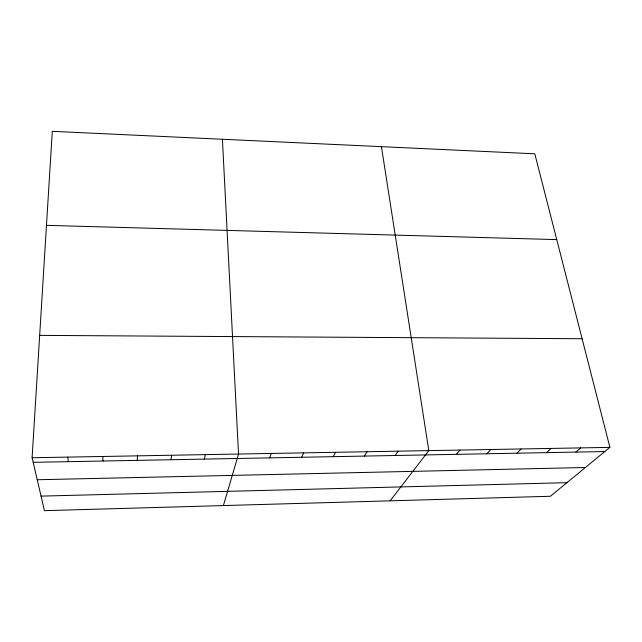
<?xml version="1.0" encoding="UTF-8"?>
<svg xmlns="http://www.w3.org/2000/svg" width="642" height="642" viewBox="0 0 642 642"><rect width="100%" height="100%" fill="white"/><g stroke="black" fill="none" stroke-linecap="round" stroke-linejoin="round"><path stroke-width="0.96" d="M137.292 460.37L137.46 455.852M32.1 457.746L52.291 131.329L534.802 153.807L609.9 447.37L550.395 496.266L44.442 510.671L32.1 457.746L609.9 447.37M171.061 459.736L171.615 455.242M204.365 459.102L205.304 454.64M223.4 505.575L238.535 454.038L222.413 139.25M269.656 457.874L271.317 453.453M301.652 457.264L303.658 452.867M333.222 456.671L335.573 452.297M364.383 456.085L367.063 451.735M395.135 455.507L398.144 451.174M390.127 500.832L428.816 450.62L381.436 146.665M456.374 454.351L460.009 450.058M486.837 453.774L490.777 449.512M516.906 453.204L521.152 448.967M546.591 452.642L551.117 448.429M575.89 452.088L580.697 447.891M41.048 496.122L566.942 482.672M37.228 479.751L585.384 467.512M33.167 462.336L604.82 451.543M39.668 335.381L582.109 338.735M46.473 225.342L556.75 239.61M67.715 457.112L68.357 461.67M102.832 456.478L103.065 461.012"/></g></svg>
